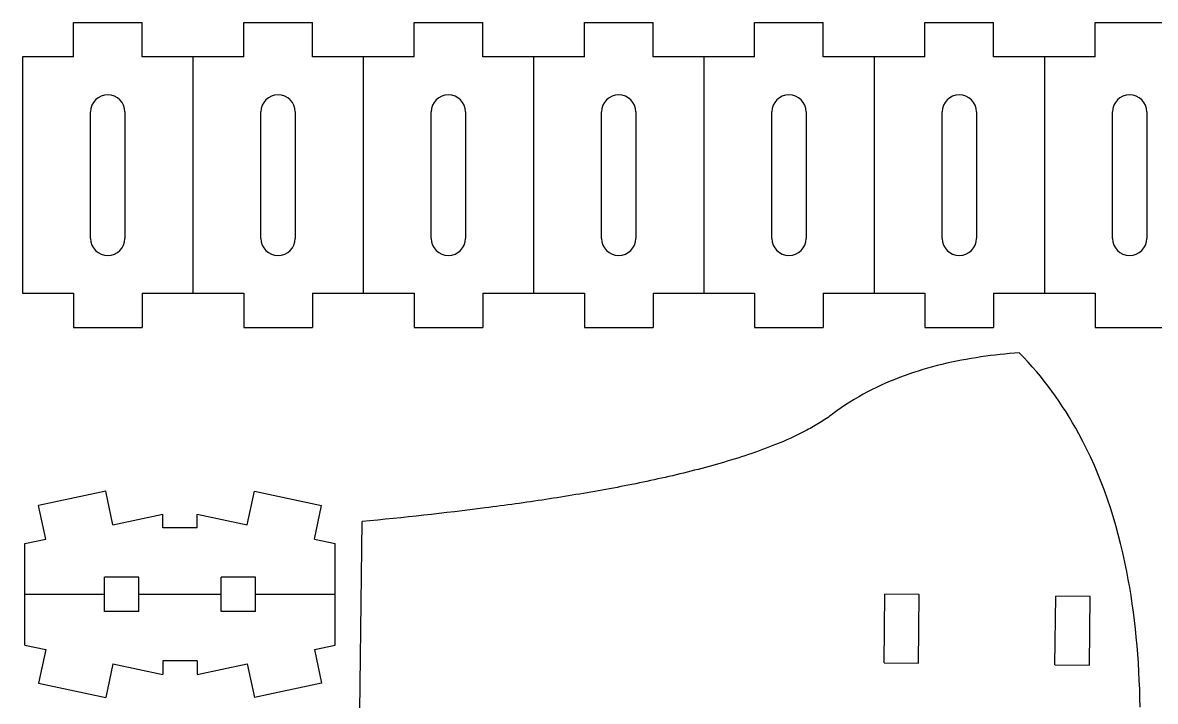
# Model space of a CAD drawing. Header units: inches. Extents: x -2.8 to 8.9, y -1.6 to 9.8.
# Drawn here: x -2.799 to 0.911, y 2.504 to 4.727 of the extents above; entities that cross this region are included whole.
import ezdxf

# ---------------------------------------------------------------- set-up
doc = ezdxf.new("R2010")
doc.units = ezdxf.units.IN
doc.header["$MEASUREMENT"] = 0
doc.layers.add('Capa 1', color=7, linetype='Continuous')

# ---------------------------------------------------------------- blocks, each defined once
blk = doc.blocks.new('block 3')
at = {"layer": 'Capa 1', "color": 7, "lineweight": 25, "true_color": 0xffffff}
blk.add_lwpolyline([(-279.87, 461.45), (-279.87, 384.05)], dxfattribs=at)
blk = doc.blocks.new('block 5')
at = {"layer": 'Capa 1', "color": 7, "lineweight": 25, "true_color": 0xffffff}
blk.add_lwpolyline([(-257.61, 402.05), (-257.61, 443.45)], dxfattribs=at)
blk = doc.blocks.new('block 6')
at = {"layer": 'Capa 1', "color": 7, "lineweight": 25, "true_color": 0xffffff}
blk.add_lwpolyline([(-246.36, 443.45), (-246.36, 402.05)], dxfattribs=at)
blk = doc.blocks.new('block 7')
at = {"layer": 'Capa 1', "color": 7, "lineweight": 25, "true_color": 0xffffff}
blk.add_lwpolyline([(-224.1, 461.45), (-224.1, 384.05)], dxfattribs=at)
blk = doc.blocks.new('block 8')
at = {"layer": 'Capa 1', "color": 7, "lineweight": 25, "true_color": 0xffffff}
blk.add_lwpolyline([(-201.84, 402.05), (-201.84, 443.45)], dxfattribs=at)
blk = doc.blocks.new('block 10')
at = {"layer": 'Capa 1', "color": 7, "lineweight": 25, "true_color": 0xffffff}
blk.add_lwpolyline([(-190.59, 443.45), (-190.59, 402.05)], dxfattribs=at)
blk = doc.blocks.new('block 11')
at = {"layer": 'Capa 1', "color": 7, "lineweight": 25, "true_color": 0xffffff}
blk.add_lwpolyline([(-168.33, 461.45), (-168.33, 384.05)], dxfattribs=at)
blk = doc.blocks.new('block 12')
at = {"layer": 'Capa 1', "color": 7, "lineweight": 25, "true_color": 0xffffff}
blk.add_lwpolyline([(-146.07, 402.05), (-146.07, 443.45)], dxfattribs=at)
blk = doc.blocks.new('block 13')
at = {"layer": 'Capa 1', "color": 7, "lineweight": 25, "true_color": 0xffffff}
blk.add_lwpolyline([(-134.82, 443.45), (-134.82, 402.05)], dxfattribs=at)
blk = doc.blocks.new('block 14')
at = {"layer": 'Capa 1', "color": 7, "lineweight": 25, "true_color": 0xffffff}
blk.add_lwpolyline([(-112.56, 461.45), (-112.56, 384.05)], dxfattribs=at)
blk = doc.blocks.new('block 16')
at = {"layer": 'Capa 1', "color": 7, "lineweight": 25, "true_color": 0xffffff}
blk.add_lwpolyline([(-90.3, 402.05), (-90.3, 443.45)], dxfattribs=at)
blk = doc.blocks.new('block 17')
at = {"layer": 'Capa 1', "color": 7, "lineweight": 25, "true_color": 0xffffff}
blk.add_lwpolyline([(-79.05, 443.45), (-79.05, 402.05)], dxfattribs=at)
blk = doc.blocks.new('block 19')
at = {"layer": 'Capa 1', "color": 7, "lineweight": 25, "true_color": 0xffffff}
blk.add_lwpolyline([(-56.79, 461.45), (-56.79, 384.05)], dxfattribs=at)
blk = doc.blocks.new('block 20')
at = {"layer": 'Capa 1', "color": 7, "lineweight": 25, "true_color": 0xffffff}
blk.add_lwpolyline([(-34.53, 402.05), (-34.53, 443.45)], dxfattribs=at)
blk = doc.blocks.new('block 22')
at = {"layer": 'Capa 1', "color": 7, "lineweight": 25, "true_color": 0xffffff}
blk.add_lwpolyline([(-23.28, 443.45), (-23.28, 402.05)], dxfattribs=at)
blk = doc.blocks.new('block 24')
at = {"layer": 'Capa 1', "color": 7, "lineweight": 25, "true_color": 0xffffff}
blk.add_lwpolyline([(-1.02, 461.45), (-1.02, 384.05)], dxfattribs=at)
blk = doc.blocks.new('block 26')
at = {"layer": 'Capa 1', "color": 7, "lineweight": 25, "true_color": 0xffffff}
blk.add_lwpolyline([(21.24, 402.05), (21.24, 443.45)], dxfattribs=at)
blk = doc.blocks.new('block 27')
at = {"layer": 'Capa 1', "color": 7, "lineweight": 25, "true_color": 0xffffff}
blk.add_lwpolyline([(32.49, 443.45), (32.49, 402.05)], dxfattribs=at)
blk = doc.blocks.new('block 28')
at = {"layer": 'Capa 1', "color": 7, "lineweight": 25, "true_color": 0xffffff}
blk.add_lwpolyline([(54.75, 461.45), (54.75, 384.05)], dxfattribs=at)
blk = doc.blocks.new('block 30')
at = {"layer": 'Capa 1', "color": 7, "lineweight": 25, "true_color": 0xffffff}
blk.add_lwpolyline([(77.01, 402.05), (77.01, 443.45)], dxfattribs=at)
blk = doc.blocks.new('block 31')
at = {"layer": 'Capa 1', "color": 7, "lineweight": 25, "true_color": 0xffffff}
blk.add_lwpolyline([(88.26, 443.45), (88.26, 402.05)], dxfattribs=at)
blk = doc.blocks.new('block 272')
at = {"layer": 'Capa 1', "color": 7, "lineweight": 25, "true_color": 0xffffff}
blk.add_lwpolyline([(-272.33, 267.35), (-274.67, 256.35)], dxfattribs=at)
blk = doc.blocks.new('block 275')
at = {"layer": 'Capa 1', "color": 7, "lineweight": 25, "true_color": 0xffffff}
blk.add_lwpolyline([(-279.12, 268.79), (-279.12, 302.09)], dxfattribs=at)
blk = doc.blocks.new('block 278')
at = {"layer": 'Capa 1', "color": 7, "lineweight": 25, "true_color": 0xffffff}
blk.add_lwpolyline([(-253.06, 279.82), (-253.06, 291.07)], dxfattribs=at)
blk = doc.blocks.new('block 279')
at = {"layer": 'Capa 1', "color": 7, "lineweight": 25, "true_color": 0xffffff}
blk.add_lwpolyline([(-250.32, 262.67), (-252.66, 251.67)], dxfattribs=at)
blk = doc.blocks.new('block 284')
at = {"layer": 'Capa 1', "color": 7, "lineweight": 25, "true_color": 0xffffff}
blk.add_lwpolyline([(-241.81, 279.82), (-241.81, 291.07)], dxfattribs=at)
blk = doc.blocks.new('block 287')
at = {"layer": 'Capa 1', "color": 7, "lineweight": 25, "true_color": 0xffffff}
blk.add_lwpolyline([(-206.31, 308.22), (-203.97, 319.22)], dxfattribs=at)
blk = doc.blocks.new('block 291')
at = {"layer": 'Capa 1', "color": 7, "lineweight": 25, "true_color": 0xffffff}
blk.add_lwpolyline([(-272.33, 303.54), (-274.67, 314.54)], dxfattribs=at)
blk = doc.blocks.new('block 293')
at = {"layer": 'Capa 1', "color": 7, "lineweight": 25, "true_color": 0xffffff}
blk.add_lwpolyline([(-214.81, 279.82), (-214.81, 291.07)], dxfattribs=at)
blk = doc.blocks.new('block 295')
at = {"layer": 'Capa 1', "color": 7, "lineweight": 25, "true_color": 0xffffff}
blk.add_lwpolyline([(-203.56, 279.82), (-203.56, 291.07)], dxfattribs=at)
blk = doc.blocks.new('block 296')
at = {"layer": 'Capa 1', "color": 7, "lineweight": 25, "true_color": 0xffffff}
blk.add_lwpolyline([(-184.3, 303.54), (-181.96, 314.54)], dxfattribs=at)
blk = doc.blocks.new('block 302')
at = {"layer": 'Capa 1', "color": 7, "lineweight": 25, "true_color": 0xffffff}
blk.add_lwpolyline([(-250.32, 308.22), (-252.66, 319.22)], dxfattribs=at)
blk = doc.blocks.new('block 304')
at = {"layer": 'Capa 1', "color": 7, "lineweight": 25, "true_color": 0xffffff}
blk.add_lwpolyline([(-177.5, 268.79), (-177.5, 302.09)], dxfattribs=at)
blk = doc.blocks.new('block 307')
at = {"layer": 'Capa 1', "color": 7, "lineweight": 25, "true_color": 0xffffff}
blk.add_lwpolyline([(-170.32, 176.1), (-168.66, 309.29)], dxfattribs=at)
blk = doc.blocks.new('block 312')
at = {"layer": 'Capa 1', "color": 7, "lineweight": 25, "true_color": 0xffffff}
blk.add_lwpolyline([(-206.31, 262.67), (-203.97, 251.67)], dxfattribs=at)
blk = doc.blocks.new('block 315')
at = {"layer": 'Capa 1', "color": 7, "lineweight": 25, "true_color": 0xffffff}
blk.add_lwpolyline([(-184.3, 267.35), (-181.96, 256.35)], dxfattribs=at)
blk = doc.blocks.new('block 366')
at = {"layer": 'Capa 1', "color": 7, "lineweight": 25, "true_color": 0xffffff}
blk.add_lwpolyline([(-274.67, 256.35), (-252.66, 251.67)], dxfattribs=at)
blk = doc.blocks.new('block 368')
at = {"layer": 'Capa 1', "color": 7, "lineweight": 25, "true_color": 0xffffff}
blk.add_lwpolyline([(-279.12, 268.79), (-272.33, 267.35)], dxfattribs=at)
blk = doc.blocks.new('block 389')
at = {"layer": 'Capa 1', "color": 7, "lineweight": 25, "true_color": 0xffffff}
blk.add_lwpolyline([(-184.3, 303.54), (-177.5, 302.09)], dxfattribs=at)
blk = doc.blocks.new('block 392')
at = {"layer": 'Capa 1', "color": 7, "lineweight": 25, "true_color": 0xffffff}
blk.add_lwpolyline([(-203.56, 279.82), (-214.81, 279.82)], dxfattribs=at)
blk = doc.blocks.new('block 393')
at = {"layer": 'Capa 1', "color": 7, "lineweight": 25, "true_color": 0xffffff}
blk.add_lwpolyline([(-241.81, 279.82), (-253.06, 279.82)], dxfattribs=at)
blk = doc.blocks.new('block 394')
at = {"layer": 'Capa 1', "color": 7, "lineweight": 25, "true_color": 0xffffff}
blk.add_lwpolyline([(-203.97, 319.22), (-181.96, 314.54)], dxfattribs=at)
blk = doc.blocks.new('block 401')
at = {"layer": 'Capa 1', "color": 7, "lineweight": 25, "true_color": 0xffffff}
blk.add_lwpolyline([(-181.96, 256.35), (-203.97, 251.67)], dxfattribs=at)
blk = doc.blocks.new('block 403')
at = {"layer": 'Capa 1', "color": 7, "lineweight": 25, "true_color": 0xffffff}
blk.add_lwpolyline([(-177.5, 285.44), (-203.56, 285.44)], dxfattribs=at)
blk = doc.blocks.new('block 404')
at = {"layer": 'Capa 1', "color": 7, "lineweight": 25, "true_color": 0xffffff}
blk.add_lwpolyline([(-214.81, 285.44), (-241.81, 285.44)], dxfattribs=at)
blk = doc.blocks.new('block 405')
at = {"layer": 'Capa 1', "color": 7, "lineweight": 25, "true_color": 0xffffff}
blk.add_lwpolyline([(-253.06, 285.44), (-279.12, 285.44)], dxfattribs=at)
blk = doc.blocks.new('block 406')
at = {"layer": 'Capa 1', "color": 7, "lineweight": 25, "true_color": 0xffffff}
blk.add_lwpolyline([(-203.56, 291.07), (-214.81, 291.07)], dxfattribs=at)
blk = doc.blocks.new('block 407')
at = {"layer": 'Capa 1', "color": 7, "lineweight": 25, "true_color": 0xffffff}
blk.add_lwpolyline([(-241.81, 291.07), (-253.06, 291.07)], dxfattribs=at)
blk = doc.blocks.new('block 413')
at = {"layer": 'Capa 1', "color": 7, "lineweight": 25, "true_color": 0xffffff}
blk.add_lwpolyline([(-184.3, 267.35), (-177.5, 268.79)], dxfattribs=at)
blk = doc.blocks.new('block 424')
at = {"layer": 'Capa 1', "color": 7, "lineweight": 25, "true_color": 0xffffff}
blk.add_lwpolyline([(-279.12, 302.09), (-272.33, 303.54)], dxfattribs=at)
blk = doc.blocks.new('block 425')
at = {"layer": 'Capa 1', "color": 7, "lineweight": 25, "true_color": 0xffffff}
blk.add_lwpolyline([(-252.66, 319.22), (-274.67, 314.54)], dxfattribs=at)
blk = doc.blocks.new('block 488')
at = {"layer": 'Capa 1', "color": 7, "lineweight": 25, "true_color": 0xffffff}
blk.add_open_spline([(-257.61, 402.05), (-257.61, 398.94), (-255.09, 396.42), (-251.98, 396.42), (-248.88, 396.42), (-246.36, 398.94), (-246.36, 402.05)], degree=3, knots=[0, 0, 0, 0, 1, 1, 1, 2, 2, 2, 2], dxfattribs=at)
blk = doc.blocks.new('block 489')
at = {"layer": 'Capa 1', "color": 7, "lineweight": 25, "true_color": 0xffffff}
blk.add_open_spline([(-246.36, 443.45), (-246.36, 446.55), (-248.88, 449.07), (-251.98, 449.07), (-255.09, 449.07), (-257.61, 446.55), (-257.61, 443.45)], degree=3, knots=[0, 0, 0, 0, 1, 1, 1, 2, 2, 2, 2], dxfattribs=at)
blk = doc.blocks.new('block 490')
at = {"layer": 'Capa 1', "color": 7, "lineweight": 25, "true_color": 0xffffff}
blk.add_open_spline([(-90.3, 402.05), (-90.3, 398.94), (-87.78, 396.42), (-84.67, 396.42), (-81.57, 396.42), (-79.05, 398.94), (-79.05, 402.05)], degree=3, knots=[0, 0, 0, 0, 1, 1, 1, 2, 2, 2, 2], dxfattribs=at)
blk = doc.blocks.new('block 491')
at = {"layer": 'Capa 1', "color": 7, "lineweight": 25, "true_color": 0xffffff}
blk.add_open_spline([(-79.05, 443.45), (-79.05, 446.55), (-81.57, 449.07), (-84.67, 449.07), (-87.78, 449.07), (-90.3, 446.55), (-90.3, 443.45)], degree=3, knots=[0, 0, 0, 0, 1, 1, 1, 2, 2, 2, 2], dxfattribs=at)
blk = doc.blocks.new('block 492')
at = {"layer": 'Capa 1', "color": 7, "lineweight": 25, "true_color": 0xffffff}
blk.add_open_spline([(-146.07, 402.05), (-146.07, 398.94), (-143.55, 396.42), (-140.44, 396.42), (-137.34, 396.42), (-134.82, 398.94), (-134.82, 402.05)], degree=3, knots=[0, 0, 0, 0, 1, 1, 1, 2, 2, 2, 2], dxfattribs=at)
blk = doc.blocks.new('block 493')
at = {"layer": 'Capa 1', "color": 7, "lineweight": 25, "true_color": 0xffffff}
blk.add_open_spline([(-134.82, 443.45), (-134.82, 446.55), (-137.34, 449.07), (-140.44, 449.07), (-143.55, 449.07), (-146.07, 446.55), (-146.07, 443.45)], degree=3, knots=[0, 0, 0, 0, 1, 1, 1, 2, 2, 2, 2], dxfattribs=at)
blk = doc.blocks.new('block 494')
at = {"layer": 'Capa 1', "color": 7, "lineweight": 25, "true_color": 0xffffff}
blk.add_open_spline([(77.01, 402.05), (77.01, 398.94), (79.53, 396.42), (82.63, 396.42), (85.74, 396.42), (88.26, 398.94), (88.26, 402.05)], degree=3, knots=[0, 0, 0, 0, 1, 1, 1, 2, 2, 2, 2], dxfattribs=at)
blk = doc.blocks.new('block 495')
at = {"layer": 'Capa 1', "color": 7, "lineweight": 25, "true_color": 0xffffff}
blk.add_open_spline([(88.26, 443.45), (88.26, 446.55), (85.74, 449.07), (82.63, 449.07), (79.53, 449.07), (77.01, 446.55), (77.01, 443.45)], degree=3, knots=[0, 0, 0, 0, 1, 1, 1, 2, 2, 2, 2], dxfattribs=at)
blk = doc.blocks.new('block 496')
at = {"layer": 'Capa 1', "color": 7, "lineweight": 25, "true_color": 0xffffff}
blk.add_open_spline([(-34.53, 402.05), (-34.53, 398.94), (-32.01, 396.42), (-28.91, 396.42), (-25.8, 396.42), (-23.28, 398.94), (-23.28, 402.05)], degree=3, knots=[0, 0, 0, 0, 1, 1, 1, 2, 2, 2, 2], dxfattribs=at)
blk = doc.blocks.new('block 497')
at = {"layer": 'Capa 1', "color": 7, "lineweight": 25, "true_color": 0xffffff}
blk.add_open_spline([(-23.28, 443.45), (-23.28, 446.55), (-25.8, 449.07), (-28.91, 449.07), (-32.01, 449.07), (-34.53, 446.55), (-34.53, 443.45)], degree=3, knots=[0, 0, 0, 0, 1, 1, 1, 2, 2, 2, 2], dxfattribs=at)
blk = doc.blocks.new('block 498')
at = {"layer": 'Capa 1', "color": 7, "lineweight": 25, "true_color": 0xffffff}
blk.add_open_spline([(21.24, 402.05), (21.24, 398.94), (23.76, 396.42), (26.86, 396.42), (29.97, 396.42), (32.49, 398.94), (32.49, 402.05)], degree=3, knots=[0, 0, 0, 0, 1, 1, 1, 2, 2, 2, 2], dxfattribs=at)
blk = doc.blocks.new('block 499')
at = {"layer": 'Capa 1', "color": 7, "lineweight": 25, "true_color": 0xffffff}
blk.add_open_spline([(32.49, 443.45), (32.49, 446.55), (29.97, 449.07), (26.86, 449.07), (23.76, 449.07), (21.24, 446.55), (21.24, 443.45)], degree=3, knots=[0, 0, 0, 0, 1, 1, 1, 2, 2, 2, 2], dxfattribs=at)
blk = doc.blocks.new('block 500')
at = {"layer": 'Capa 1', "color": 7, "lineweight": 25, "true_color": 0xffffff}
blk.add_open_spline([(-201.84, 402.05), (-201.84, 398.94), (-199.32, 396.42), (-196.21, 396.42), (-193.11, 396.42), (-190.59, 398.94), (-190.59, 402.05)], degree=3, knots=[0, 0, 0, 0, 1, 1, 1, 2, 2, 2, 2], dxfattribs=at)
blk = doc.blocks.new('block 501')
at = {"layer": 'Capa 1', "color": 7, "lineweight": 25, "true_color": 0xffffff}
blk.add_open_spline([(-190.59, 443.45), (-190.59, 446.55), (-193.11, 449.07), (-196.21, 449.07), (-199.32, 449.07), (-201.84, 446.55), (-201.84, 443.45)], degree=3, knots=[0, 0, 0, 0, 1, 1, 1, 2, 2, 2, 2], dxfattribs=at)
blk = doc.blocks.new('block 566')
at = {"layer": 'Capa 1', "color": 7, "lineweight": 25, "true_color": 0xffffff}
blk.add_open_spline([(86.08, 248.5), (85.85, 264.21), (84.44, 279.06), (81.71, 292.93), (78.47, 309.43), (73.35, 324.55), (66.01, 338.04), (60.73, 347.77), (54.29, 356.64), (46.52, 364.55)], degree=3, knots=[0, 0, 0, 0, 1, 1, 1, 2, 2, 2, 3, 3, 3, 3], dxfattribs=at)
blk = doc.blocks.new('block 567')
at = {"layer": 'Capa 1', "color": 7, "lineweight": 25, "true_color": 0xffffff}
blk.add_open_spline([(46.52, 364.55), (42.29, 364.25), (38.1, 363.81), (33.96, 363.2), (29.65, 362.57), (25.4, 361.76), (21.2, 360.75), (17, 359.73), (12.86, 358.51), (8.8, 357.03), (4.73, 355.54), (0.73, 353.8), (-3.17, 351.75), (-7.07, 349.69), (-10.89, 347.31), (-14.58, 344.52)], degree=3, knots=[0, 0, 0, 0, 1, 1, 1, 2, 2, 2, 3, 3, 3, 4, 4, 4, 5, 5, 5, 5], dxfattribs=at)
blk = doc.blocks.new('block 568')
at = {"layer": 'Capa 1', "color": 7, "lineweight": 25, "true_color": 0xffffff}
blk.add_open_spline([(-14.58, 344.52), (-15.93, 343.5), (-17.32, 342.56), (-18.72, 341.69), (-20.13, 340.81), (-21.56, 340), (-23.01, 339.23), (-25.91, 337.69), (-28.87, 336.33), (-31.88, 335.08), (-34.89, 333.83), (-37.94, 332.69), (-41.02, 331.63), (-44.11, 330.57), (-47.22, 329.59), (-50.36, 328.67), (-56.63, 326.83), (-63, 325.22), (-69.42, 323.77), (-75.85, 322.31), (-82.33, 321.01), (-88.86, 319.81), (-95.38, 318.62), (-101.95, 317.53), (-108.55, 316.53), (-115.15, 315.52), (-121.78, 314.6), (-128.44, 313.74), (-141.76, 312.03), (-155.17, 310.57), (-168.66, 309.29)], degree=3, knots=[0, 0, 0, 0, 1, 1, 1, 2, 2, 2, 3, 3, 3, 4, 4, 4, 5, 5, 5, 6, 6, 6, 7, 7, 7, 8, 8, 8, 9, 9, 9, 10, 10, 10, 10], dxfattribs=at)
blk = doc.blocks.new('block 2')
at = {"layer": 'Capa 1'}
for name in ['block 3', 'block 7', 'block 11', 'block 14', 'block 19', 'block 24', 'block 28', 'block 489', 'block 501', 'block 493', 'block 491', 'block 497', 'block 499', 'block 495', 'block 5', 'block 6', 'block 8', 'block 10', 'block 12', 'block 13', 'block 16', 'block 17', 'block 20', 'block 22', 'block 26', 'block 27', 'block 30', 'block 31', 'block 488', 'block 500', 'block 492', 'block 490', 'block 496', 'block 498', 'block 494', 'block 567', 'block 566', 'block 568', 'block 425', 'block 302', 'block 287', 'block 394', 'block 291', 'block 296', 'block 307', 'block 424', 'block 275', 'block 389', 'block 304', 'block 278', 'block 407', 'block 284', 'block 293', 'block 406', 'block 295', 'block 405', 'block 404', 'block 403', 'block 393', 'block 392', 'block 368', 'block 272', 'block 413', 'block 315', 'block 279', 'block 312', 'block 366', 'block 401']:
    blk.add_blockref(name, (0, 0), dxfattribs=at)
blk = doc.blocks.new('block 578')
at = {"layer": 'Capa 1', "color": 7, "lineweight": 25, "true_color": 0xffffff}
blk.add_lwpolyline([(-263.23, 384.05), (-263.23, 372.8)], dxfattribs=at)
blk = doc.blocks.new('block 579')
at = {"layer": 'Capa 1', "color": 7, "lineweight": 25, "true_color": 0xffffff}
blk.add_lwpolyline([(-263.23, 461.45), (-263.23, 472.7)], dxfattribs=at)
blk = doc.blocks.new('block 582')
at = {"layer": 'Capa 1', "color": 7, "lineweight": 25, "true_color": 0xffffff}
blk.add_lwpolyline([(-240.73, 384.05), (-240.73, 372.8)], dxfattribs=at)
blk = doc.blocks.new('block 583')
at = {"layer": 'Capa 1', "color": 7, "lineweight": 25, "true_color": 0xffffff}
blk.add_lwpolyline([(-240.73, 461.45), (-240.73, 472.7)], dxfattribs=at)
blk = doc.blocks.new('block 588')
at = {"layer": 'Capa 1', "color": 7, "lineweight": 25, "true_color": 0xffffff}
blk.add_lwpolyline([(-207.46, 384.05), (-207.46, 372.8)], dxfattribs=at)
blk = doc.blocks.new('block 589')
at = {"layer": 'Capa 1', "color": 7, "lineweight": 25, "true_color": 0xffffff}
blk.add_lwpolyline([(-207.46, 461.45), (-207.46, 472.7)], dxfattribs=at)
blk = doc.blocks.new('block 590')
at = {"layer": 'Capa 1', "color": 7, "lineweight": 25, "true_color": 0xffffff}
blk.add_lwpolyline([(-184.96, 384.05), (-184.96, 372.8)], dxfattribs=at)
blk = doc.blocks.new('block 591')
at = {"layer": 'Capa 1', "color": 7, "lineweight": 25, "true_color": 0xffffff}
blk.add_lwpolyline([(-184.96, 461.45), (-184.96, 472.7)], dxfattribs=at)
blk = doc.blocks.new('block 596')
at = {"layer": 'Capa 1', "color": 7, "lineweight": 25, "true_color": 0xffffff}
blk.add_lwpolyline([(-151.69, 384.05), (-151.69, 372.8)], dxfattribs=at)
blk = doc.blocks.new('block 597')
at = {"layer": 'Capa 1', "color": 7, "lineweight": 25, "true_color": 0xffffff}
blk.add_lwpolyline([(-151.69, 461.45), (-151.69, 472.7)], dxfattribs=at)
blk = doc.blocks.new('block 604')
at = {"layer": 'Capa 1', "color": 7, "lineweight": 25, "true_color": 0xffffff}
blk.add_lwpolyline([(-129.19, 384.05), (-129.19, 372.8)], dxfattribs=at)
blk = doc.blocks.new('block 605')
at = {"layer": 'Capa 1', "color": 7, "lineweight": 25, "true_color": 0xffffff}
blk.add_lwpolyline([(-129.19, 461.45), (-129.19, 472.7)], dxfattribs=at)
blk = doc.blocks.new('block 610')
at = {"layer": 'Capa 1', "color": 7, "lineweight": 25, "true_color": 0xffffff}
blk.add_lwpolyline([(-95.92, 384.05), (-95.92, 372.8)], dxfattribs=at)
blk = doc.blocks.new('block 611')
at = {"layer": 'Capa 1', "color": 7, "lineweight": 25, "true_color": 0xffffff}
blk.add_lwpolyline([(-95.92, 461.45), (-95.92, 472.7)], dxfattribs=at)
blk = doc.blocks.new('block 618')
at = {"layer": 'Capa 1', "color": 7, "lineweight": 25, "true_color": 0xffffff}
blk.add_lwpolyline([(-73.42, 384.05), (-73.42, 372.8)], dxfattribs=at)
blk = doc.blocks.new('block 619')
at = {"layer": 'Capa 1', "color": 7, "lineweight": 25, "true_color": 0xffffff}
blk.add_lwpolyline([(-73.42, 461.45), (-73.42, 472.7)], dxfattribs=at)
blk = doc.blocks.new('block 626')
at = {"layer": 'Capa 1', "color": 7, "lineweight": 25, "true_color": 0xffffff}
blk.add_lwpolyline([(-40.16, 384.05), (-40.16, 372.8)], dxfattribs=at)
blk = doc.blocks.new('block 627')
at = {"layer": 'Capa 1', "color": 7, "lineweight": 25, "true_color": 0xffffff}
blk.add_lwpolyline([(-40.16, 461.45), (-40.16, 472.7)], dxfattribs=at)
blk = doc.blocks.new('block 628')
at = {"layer": 'Capa 1', "color": 7, "lineweight": 25, "true_color": 0xffffff}
blk.add_lwpolyline([(-17.66, 384.05), (-17.66, 372.8)], dxfattribs=at)
blk = doc.blocks.new('block 629')
at = {"layer": 'Capa 1', "color": 7, "lineweight": 25, "true_color": 0xffffff}
blk.add_lwpolyline([(-17.66, 461.45), (-17.66, 472.7)], dxfattribs=at)
blk = doc.blocks.new('block 634')
at = {"layer": 'Capa 1', "color": 7, "lineweight": 25, "true_color": 0xffffff}
blk.add_lwpolyline([(15.61, 384.05), (15.61, 372.8)], dxfattribs=at)
blk = doc.blocks.new('block 635')
at = {"layer": 'Capa 1', "color": 7, "lineweight": 25, "true_color": 0xffffff}
blk.add_lwpolyline([(15.61, 461.45), (15.61, 472.7)], dxfattribs=at)
blk = doc.blocks.new('block 638')
at = {"layer": 'Capa 1', "color": 7, "lineweight": 25, "true_color": 0xffffff}
blk.add_lwpolyline([(38.11, 384.05), (38.11, 372.8)], dxfattribs=at)
blk = doc.blocks.new('block 639')
at = {"layer": 'Capa 1', "color": 7, "lineweight": 25, "true_color": 0xffffff}
blk.add_lwpolyline([(38.11, 461.45), (38.11, 472.7)], dxfattribs=at)
blk = doc.blocks.new('block 645')
at = {"layer": 'Capa 1', "color": 7, "lineweight": 25, "true_color": 0xffffff}
blk.add_lwpolyline([(-263.23, 372.8), (-240.73, 372.8)], dxfattribs=at)
blk = doc.blocks.new('block 646')
at = {"layer": 'Capa 1', "color": 7, "lineweight": 25, "true_color": 0xffffff}
blk.add_lwpolyline([(-207.46, 372.8), (-184.96, 372.8)], dxfattribs=at)
blk = doc.blocks.new('block 647')
at = {"layer": 'Capa 1', "color": 7, "lineweight": 25, "true_color": 0xffffff}
blk.add_lwpolyline([(-151.69, 372.8), (-129.19, 372.8)], dxfattribs=at)
blk = doc.blocks.new('block 648')
at = {"layer": 'Capa 1', "color": 7, "lineweight": 25, "true_color": 0xffffff}
blk.add_lwpolyline([(-95.92, 372.8), (-73.42, 372.8)], dxfattribs=at)
blk = doc.blocks.new('block 649')
at = {"layer": 'Capa 1', "color": 7, "lineweight": 25, "true_color": 0xffffff}
blk.add_lwpolyline([(-40.16, 372.8), (-17.66, 372.8)], dxfattribs=at)
blk = doc.blocks.new('block 650')
at = {"layer": 'Capa 1', "color": 7, "lineweight": 25, "true_color": 0xffffff}
blk.add_lwpolyline([(15.61, 372.8), (38.11, 372.8)], dxfattribs=at)
blk = doc.blocks.new('block 651')
at = {"layer": 'Capa 1', "color": 7, "lineweight": 25, "true_color": 0xffffff}
blk.add_lwpolyline([(71.38, 372.8), (93.88, 372.8)], dxfattribs=at)
blk = doc.blocks.new('block 652')
at = {"layer": 'Capa 1', "color": 7, "lineweight": 25, "true_color": 0xffffff}
blk.add_lwpolyline([(-279.87, 384.05), (-263.23, 384.05)], dxfattribs=at)
blk = doc.blocks.new('block 653')
at = {"layer": 'Capa 1', "color": 7, "lineweight": 25, "true_color": 0xffffff}
blk.add_lwpolyline([(-240.73, 384.05), (-207.46, 384.05)], dxfattribs=at)
blk = doc.blocks.new('block 654')
at = {"layer": 'Capa 1', "color": 7, "lineweight": 25, "true_color": 0xffffff}
blk.add_lwpolyline([(-184.96, 384.05), (-151.69, 384.05)], dxfattribs=at)
blk = doc.blocks.new('block 655')
at = {"layer": 'Capa 1', "color": 7, "lineweight": 25, "true_color": 0xffffff}
blk.add_lwpolyline([(-129.19, 384.05), (-95.92, 384.05)], dxfattribs=at)
blk = doc.blocks.new('block 656')
at = {"layer": 'Capa 1', "color": 7, "lineweight": 25, "true_color": 0xffffff}
blk.add_lwpolyline([(-73.42, 384.05), (-40.16, 384.05)], dxfattribs=at)
blk = doc.blocks.new('block 657')
at = {"layer": 'Capa 1', "color": 7, "lineweight": 25, "true_color": 0xffffff}
blk.add_lwpolyline([(-17.66, 384.05), (15.61, 384.05)], dxfattribs=at)
blk = doc.blocks.new('block 658')
at = {"layer": 'Capa 1', "color": 7, "lineweight": 25, "true_color": 0xffffff}
blk.add_lwpolyline([(38.11, 384.05), (71.38, 384.05)], dxfattribs=at)
blk = doc.blocks.new('block 660')
at = {"layer": 'Capa 1', "color": 7, "lineweight": 25, "true_color": 0xffffff}
blk.add_lwpolyline([(71.38, 384.05), (71.38, 372.8)], dxfattribs=at)
blk = doc.blocks.new('block 661')
at = {"layer": 'Capa 1', "color": 7, "lineweight": 25, "true_color": 0xffffff}
blk.add_lwpolyline([(71.38, 461.45), (71.38, 472.7)], dxfattribs=at)
blk = doc.blocks.new('block 674')
at = {"layer": 'Capa 1', "color": 7, "lineweight": 25, "true_color": 0xffffff}
blk.add_lwpolyline([(71.38, 461.45), (38.11, 461.45)], dxfattribs=at)
blk = doc.blocks.new('block 675')
at = {"layer": 'Capa 1', "color": 7, "lineweight": 25, "true_color": 0xffffff}
blk.add_lwpolyline([(15.61, 461.45), (-17.66, 461.45)], dxfattribs=at)
blk = doc.blocks.new('block 676')
at = {"layer": 'Capa 1', "color": 7, "lineweight": 25, "true_color": 0xffffff}
blk.add_lwpolyline([(-40.16, 461.45), (-73.42, 461.45)], dxfattribs=at)
blk = doc.blocks.new('block 677')
at = {"layer": 'Capa 1', "color": 7, "lineweight": 25, "true_color": 0xffffff}
blk.add_lwpolyline([(-95.92, 461.45), (-129.19, 461.45)], dxfattribs=at)
blk = doc.blocks.new('block 678')
at = {"layer": 'Capa 1', "color": 7, "lineweight": 25, "true_color": 0xffffff}
blk.add_lwpolyline([(-151.69, 461.45), (-184.96, 461.45)], dxfattribs=at)
blk = doc.blocks.new('block 679')
at = {"layer": 'Capa 1', "color": 7, "lineweight": 25, "true_color": 0xffffff}
blk.add_lwpolyline([(-207.46, 461.45), (-240.73, 461.45)], dxfattribs=at)
blk = doc.blocks.new('block 680')
at = {"layer": 'Capa 1', "color": 7, "lineweight": 25, "true_color": 0xffffff}
blk.add_lwpolyline([(-263.23, 461.45), (-279.87, 461.45)], dxfattribs=at)
blk = doc.blocks.new('block 681')
at = {"layer": 'Capa 1', "color": 7, "lineweight": 25, "true_color": 0xffffff}
blk.add_lwpolyline([(-263.23, 472.7), (-240.73, 472.7)], dxfattribs=at)
blk = doc.blocks.new('block 682')
at = {"layer": 'Capa 1', "color": 7, "lineweight": 25, "true_color": 0xffffff}
blk.add_lwpolyline([(-207.46, 472.7), (-184.96, 472.7)], dxfattribs=at)
blk = doc.blocks.new('block 683')
at = {"layer": 'Capa 1', "color": 7, "lineweight": 25, "true_color": 0xffffff}
blk.add_lwpolyline([(-151.69, 472.7), (-129.19, 472.7)], dxfattribs=at)
blk = doc.blocks.new('block 684')
at = {"layer": 'Capa 1', "color": 7, "lineweight": 25, "true_color": 0xffffff}
blk.add_lwpolyline([(-95.92, 472.7), (-73.42, 472.7)], dxfattribs=at)
blk = doc.blocks.new('block 685')
at = {"layer": 'Capa 1', "color": 7, "lineweight": 25, "true_color": 0xffffff}
blk.add_lwpolyline([(-40.16, 472.7), (-17.66, 472.7)], dxfattribs=at)
blk = doc.blocks.new('block 686')
at = {"layer": 'Capa 1', "color": 7, "lineweight": 25, "true_color": 0xffffff}
blk.add_lwpolyline([(15.61, 472.7), (38.11, 472.7)], dxfattribs=at)
blk = doc.blocks.new('block 687')
at = {"layer": 'Capa 1', "color": 7, "lineweight": 25, "true_color": 0xffffff}
blk.add_lwpolyline([(71.38, 472.7), (93.88, 472.7)], dxfattribs=at)
blk = doc.blocks.new('block 959')
at = {"layer": 'Capa 1', "color": 7, "lineweight": 25, "true_color": 0xffffff}
blk.add_lwpolyline([(-233.94, 263.62), (-233.94, 259.19)], dxfattribs=at)
blk = doc.blocks.new('block 962')
at = {"layer": 'Capa 1', "color": 7, "lineweight": 25, "true_color": 0xffffff}
blk.add_lwpolyline([(-233.94, 307.27), (-233.94, 311.7)], dxfattribs=at)
blk = doc.blocks.new('block 965')
at = {"layer": 'Capa 1', "color": 7, "lineweight": 25, "true_color": 0xffffff}
blk.add_lwpolyline([(-222.69, 263.62), (-222.69, 259.19)], dxfattribs=at)
blk = doc.blocks.new('block 968')
at = {"layer": 'Capa 1', "color": 7, "lineweight": 25, "true_color": 0xffffff}
blk.add_lwpolyline([(-222.69, 307.27), (-222.69, 311.7)], dxfattribs=at)
blk = doc.blocks.new('block 984')
at = {"layer": 'Capa 1', "color": 7, "lineweight": 25, "true_color": 0xffffff}
blk.add_lwpolyline([(2.23, 263.05), (2.51, 285.55)], dxfattribs=at)
blk = doc.blocks.new('block 986')
at = {"layer": 'Capa 1', "color": 7, "lineweight": 25, "true_color": 0xffffff}
blk.add_lwpolyline([(13.48, 262.91), (13.76, 285.41)], dxfattribs=at)
blk = doc.blocks.new('block 999')
at = {"layer": 'Capa 1', "color": 7, "lineweight": 25, "true_color": 0xffffff}
blk.add_lwpolyline([(58.21, 262.35), (58.49, 284.85)], dxfattribs=at)
blk = doc.blocks.new('block 1001')
at = {"layer": 'Capa 1', "color": 7, "lineweight": 25, "true_color": 0xffffff}
blk.add_lwpolyline([(69.46, 262.21), (69.74, 284.71)], dxfattribs=at)
blk = doc.blocks.new('block 1017')
at = {"layer": 'Capa 1', "color": 7, "lineweight": 25, "true_color": 0xffffff}
blk.add_lwpolyline([(-250.32, 262.67), (-233.94, 259.19)], dxfattribs=at)
blk = doc.blocks.new('block 1026')
at = {"layer": 'Capa 1', "color": 7, "lineweight": 25, "true_color": 0xffffff}
blk.add_lwpolyline([(-222.69, 311.7), (-206.31, 308.22)], dxfattribs=at)
blk = doc.blocks.new('block 1027')
at = {"layer": 'Capa 1', "color": 7, "lineweight": 25, "true_color": 0xffffff}
blk.add_lwpolyline([(-222.69, 263.62), (-233.94, 263.62)], dxfattribs=at)
blk = doc.blocks.new('block 1028')
at = {"layer": 'Capa 1', "color": 7, "lineweight": 25, "true_color": 0xffffff}
blk.add_lwpolyline([(2.23, 263.05), (13.48, 262.91)], dxfattribs=at)
blk = doc.blocks.new('block 1029')
at = {"layer": 'Capa 1', "color": 7, "lineweight": 25, "true_color": 0xffffff}
blk.add_lwpolyline([(58.21, 262.35), (69.46, 262.21)], dxfattribs=at)
blk = doc.blocks.new('block 1032')
at = {"layer": 'Capa 1', "color": 7, "lineweight": 25, "true_color": 0xffffff}
blk.add_lwpolyline([(-222.69, 307.27), (-233.94, 307.27)], dxfattribs=at)
blk = doc.blocks.new('block 1033')
at = {"layer": 'Capa 1', "color": 7, "lineweight": 25, "true_color": 0xffffff}
blk.add_lwpolyline([(69.74, 284.71), (58.49, 284.85)], dxfattribs=at)
blk = doc.blocks.new('block 1034')
at = {"layer": 'Capa 1', "color": 7, "lineweight": 25, "true_color": 0xffffff}
blk.add_lwpolyline([(13.76, 285.41), (2.51, 285.55)], dxfattribs=at)
blk = doc.blocks.new('block 1037')
at = {"layer": 'Capa 1', "color": 7, "lineweight": 25, "true_color": 0xffffff}
blk.add_lwpolyline([(-222.69, 259.19), (-206.31, 262.67)], dxfattribs=at)
blk = doc.blocks.new('block 1039')
at = {"layer": 'Capa 1', "color": 7, "lineweight": 25, "true_color": 0xffffff}
blk.add_lwpolyline([(-250.32, 308.22), (-233.94, 311.7)], dxfattribs=at)
blk = doc.blocks.new('block 577')
at = {"layer": 'Capa 1'}
for name in ['block 579', 'block 681', 'block 583', 'block 589', 'block 682', 'block 591', 'block 597', 'block 683', 'block 605', 'block 611', 'block 684', 'block 619', 'block 627', 'block 685', 'block 629', 'block 635', 'block 686', 'block 639', 'block 661', 'block 687', 'block 680', 'block 679', 'block 678', 'block 677', 'block 676', 'block 675', 'block 674', 'block 652', 'block 578', 'block 582', 'block 653', 'block 588', 'block 590', 'block 654', 'block 596', 'block 604', 'block 655', 'block 610', 'block 618', 'block 656', 'block 626', 'block 628', 'block 657', 'block 634', 'block 638', 'block 658', 'block 660', 'block 645', 'block 646', 'block 647', 'block 648', 'block 649', 'block 650', 'block 651', 'block 1039', 'block 962', 'block 968', 'block 1026', 'block 1032', 'block 984', 'block 1034', 'block 986', 'block 999', 'block 1033', 'block 1001', 'block 959', 'block 1027', 'block 965', 'block 1017', 'block 1037', 'block 1028', 'block 1029']:
    blk.add_blockref(name, (0, 0), dxfattribs=at)

msp = doc.modelspace()

# ---------------------------------------------------------------- block references
at = {"layer": 'Capa 1', "xscale": 0.01, "yscale": 0.01, "zscale": 0.01}
for name in ['block 2', 'block 577']:
    msp.add_blockref(name, (0, 0), dxfattribs=at)

doc.saveas('drawing.dxf')
